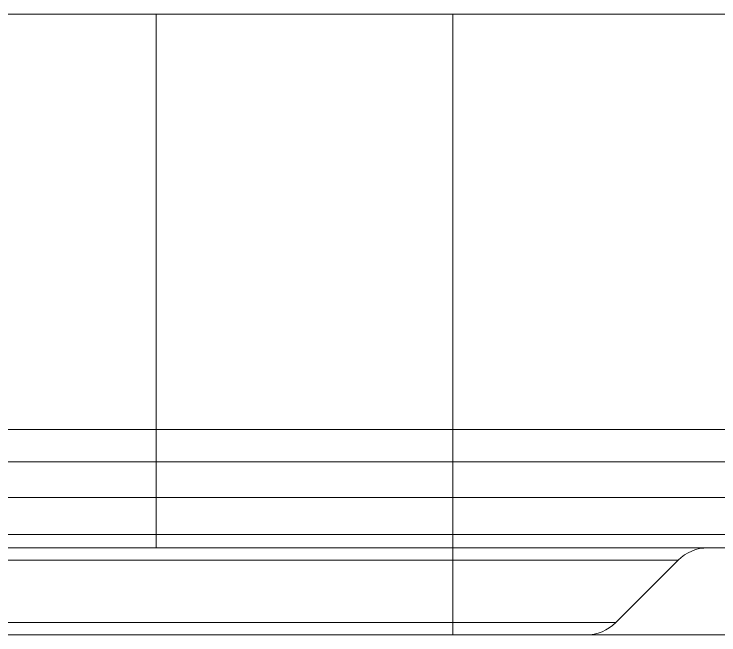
# Model space of a CAD drawing. Header units: millimetres. Extents: x 9384 to 10744, y 39991 to 40815.
# Drawn here: x 9782.5 to 9832.7, y 39995.3 to 40039.5 of the extents above; entities that cross this region are included whole.
import ezdxf

# ---------------------------------------------------------------- set-up
doc = ezdxf.new("R2010")
doc.units = ezdxf.units.MM
doc.linetypes.add('DASHED', pattern=[0])
for name, color, linetype, lineweight in [('DIM', 4, 'Continuous', 20), ('PS', 6, 'Continuous', 20), ('PS_W', 1, 'Continuous', 20)]:
    doc.layers.add(name, color=color, linetype=linetype, lineweight=lineweight)

msp = doc.modelspace()

# ---------------------------------------------------------------- linework, layer by layer
at = {"layer": 'DIM', "color": 252, "linetype": 'DASHED', "lineweight": 5, "ltscale": 0.819311}
msp.add_lwpolyline([(9385.264, 39995.317), (9915.264, 39995.317), (9915.264, 40039.517), (9385.264, 40039.517)], close=True, dxfattribs=at)
at = {"layer": 'PS', "color": 56, "linetype": 'Continuous', "lineweight": 5}
msp.add_line((9915.264, 40039.517), (9738.156, 40039.517), dxfattribs=at)
at = {"layer": 'PS', "color": 183, "linetype": 'Continuous', "lineweight": 5}
for p, q in [((9915.264, 40009.948), (9738.156, 40009.948)), ((9904.584, 40001.517), (9780.351, 40001.517))]:
    msp.add_line(p, q, dxfattribs=at)
at = {"layer": 'PS', "color": 155, "linetype": 'DASHED', "lineweight": 5, "ltscale": 0.819311}
for p, q in [((9386.344, 40007.633), (9914.185, 40007.633)), ((9911.971, 40005.109), (9388.558, 40005.109)), ((9907.808, 40002.456), (9392.721, 40002.456)), ((9624.764, 40000.638), (9829.803, 40000.638))]:
    msp.add_line(p, q, dxfattribs=at)
at = {"layer": 'PS', "color": 155, "linetype": 'Continuous', "lineweight": 5}
for p, q in [((9780.76, 40007.633), (9914.185, 40007.633)), ((9911.971, 40005.109), (9780.666, 40005.109)), ((9907.808, 40002.456), (9780.489, 40002.456)), ((9624.764, 40000.638), (9829.803, 40000.638)), ((9825.36, 39996.195), (9624.764, 39996.195))]:
    msp.add_line(p, q, dxfattribs=at)
at = {"layer": 'PS', "color": 2, "linetype": 'Continuous', "lineweight": 5}
for p, q in [((9825.36, 39996.195), (9829.803, 40000.638)), ((9823.239, 39995.317), (9624.764, 39995.317))]:
    msp.add_line(p, q, dxfattribs=at)
for centre, start, end in [((9831.924, 39998.517), 90, 134.9999), ((9823.239, 39998.317), 270, 314.9999)]:
    msp.add_arc(centre, 3, start, end, dxfattribs=at)
at = {"layer": 'PS_W', "color": 1, "linetype": 'DASHED', "lineweight": 5, "ltscale": 0.819311}
for p, q in [((9792.629, 40001.517), (9792.629, 40039.517)), ((9813.764, 39995.317), (9813.764, 40039.517))]:
    msp.add_line(p, q, dxfattribs=at)

doc.saveas('drawing.dxf')
